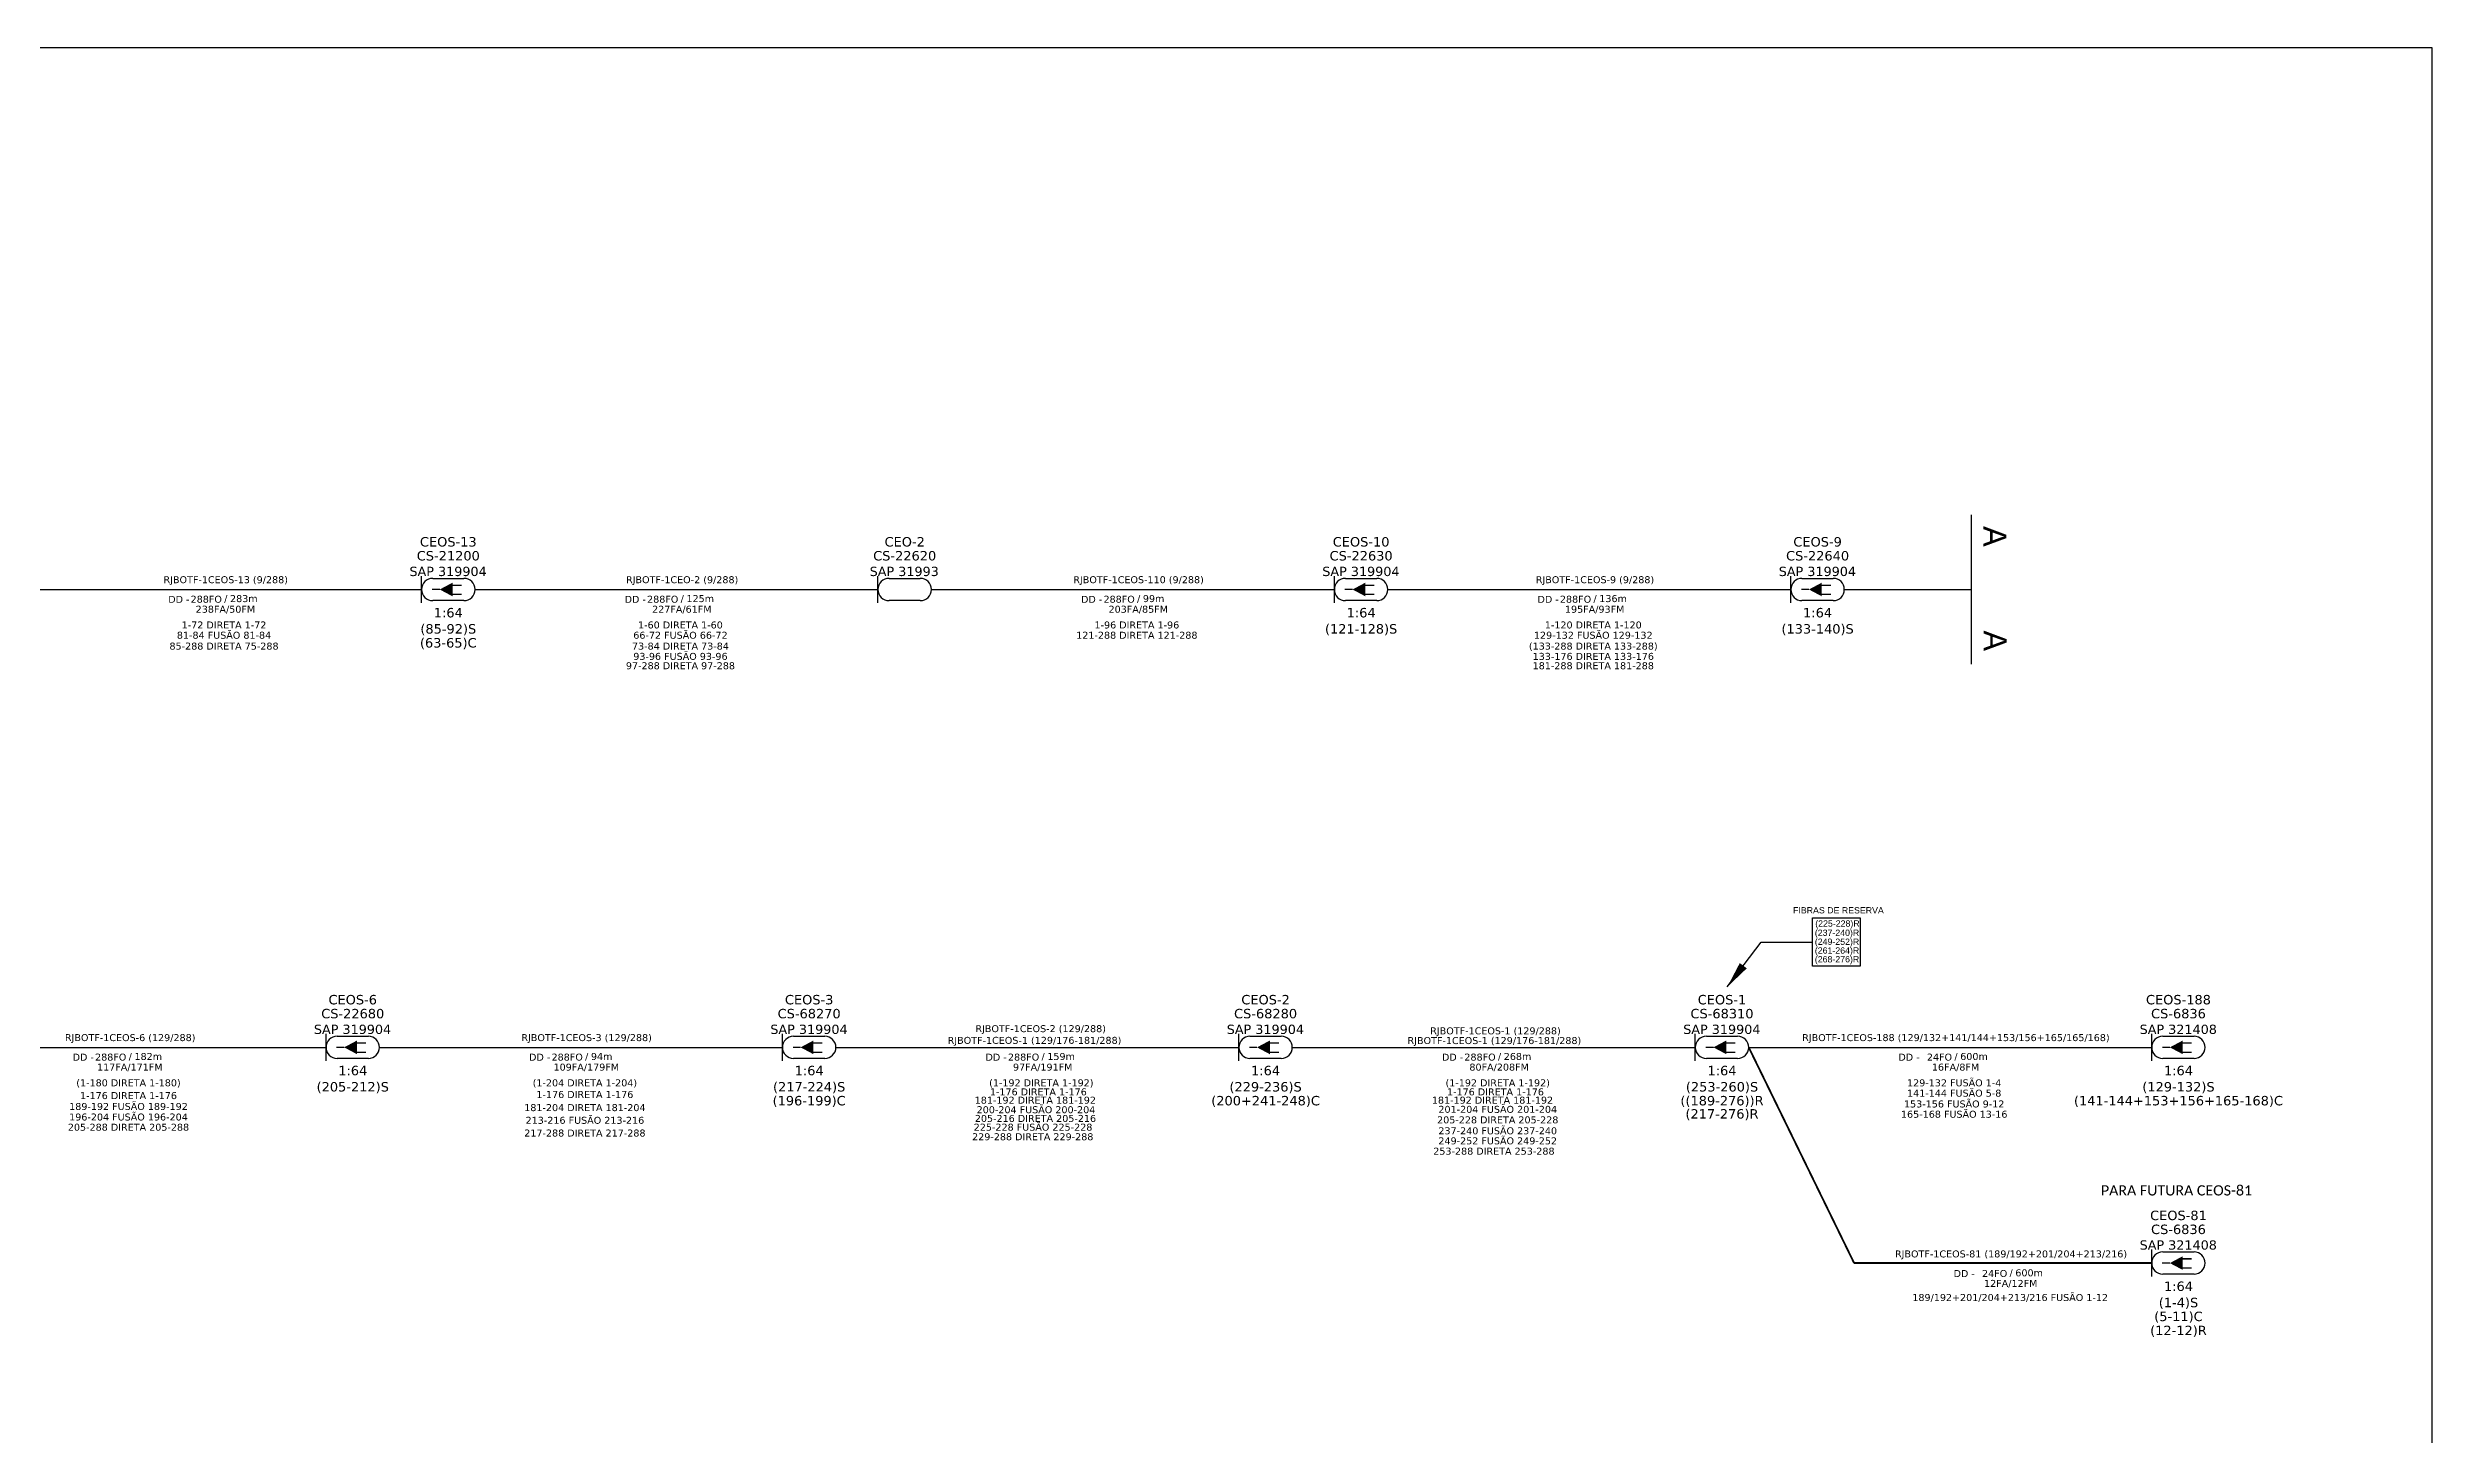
# Model space of a CAD drawing. Header units: metres. Extents: x -1286 to 461, y -500 to 94.
# Drawn here: x -892.8 to -445.1, y -166.5 to 94.2 of the extents above; entities that cross this region are included whole.
import ezdxf
from ezdxf.enums import TextEntityAlignment as Align

# ---------------------------------------------------------------- set-up
doc = ezdxf.new("R2010")
doc.units = ezdxf.units.M
for name, color, linetype in [('20.4-CEO', 1, 'Continuous'), ('20.4-CEOS', 1, 'Continuous'), ('20.5-CABO EM DUTO', 1, 'Continuous'), ('40.0-Reservas', 7, 'Continuous')]:
    doc.layers.add(name, color=color, linetype=linetype)
doc.layers.add('40.1-ETIQUETAS', color=1, linetype='Continuous', lineweight=20)
doc.layers.add('Texto_Cabos', color=1, linetype='Continuous', lineweight=20)
doc.styles.add('ARIAL', font='arial.ttf')
doc.styles.add('siredit', font='verdana.ttf')
doc.dimstyles.get("Standard").update_dxf_attribs({"dimtxt": 0.18, "dimasz": 0.18, "dimexe": 0.18, "dimexo": 0.0625, "dimgap": 0.09, "dimtad": 0, "dimtih": 1, "dimtoh": 1, "dimdec": 4, "dimzin": 0, "dimdsep": 46, "dimtxsty": 'Standard', "dimcen": 0.09, "dimadec": 0, "dimazin": 0, "dimtfac": 1, "dimtdec": 4, "dimtofl": 0, "dimtmove": 0, "dimatfit": 3, "dimfxl": 1, "dimtolj": 1, "dimtzin": 0, "dimarcsym": 0})

# ---------------------------------------------------------------- blocks, each defined once
blk = doc.blocks.new('ETIQUETA_RS5F')
at = {"layer": '40.1-ETIQUETAS', "color": 0, "style": 'siredit'}
blk.add_text('/', height=1.5, dxfattribs=at).set_placement((1.58, -1.95), align=Align.MIDDLE_RIGHT)
for tag, p in [('ETIQUETA_R_SECUNDARIA', (1.21, 2.1)), ('ETIQUETA_R_PRIMARIA', (1.21, 4.1)), ('F_ATIVAS/F_MORTAS', (1.14, -4.24))]:
    blk.add_attdef(tag, text='', height=1.5, dxfattribs=at).set_placement(p, align=Align.MIDDLE_CENTER)
for tag, p in [('TIPO_CABO', (-6.58, -2.12)), ('CAP_CABO', (0.4, -2.09))]:
    blk.add_attdef(tag, text='', height=1.5, dxfattribs=at).set_placement(p, align=Align.MIDDLE_RIGHT)
blk.add_attdef('METROS', text='', height=1.5, dxfattribs=at).set_placement((2.14, -1.95), align=Align.MIDDLE_LEFT)
for tag, p in [('FUSÃO_1', (0.85, -8.39)), ('FUSÃO_2', (0.85, -10.6)), ('FUSÃO_3', (0.85, -12.93)), ('FUSÃO_4', (0.85, -15.14)), ('FUSÃO_5', (0.85, -17.16))]:
    blk.add_attdef(tag, text='', height=1.5, dxfattribs=at).set_placement(p, align=Align.CENTER)
blk = doc.blocks.new('CEOS_UN')
at = {"layer": '20.4-CEOS', "color": 0}
for p, q in [((-9.11, 2.39), (-2.39, 2.39)), ((-2.39, -2.39), (-9.11, -2.39))]:
    blk.add_line(p, q, dxfattribs=at)
for points in [[(-11.5, -2.89), (-11.5, 2.89)], [(-4.96, 0.95), (-2.92, 0.95)], [(-7.6, 0), (-9.22, 0)], [(-4.96, -1.04), (-2.92, -1.04)]]:
    blk.add_lwpolyline(points, dxfattribs=at)
blk.add_lwpolyline([(-7.6, 0, 0, 2.95, 0), (-4.83, 0, 2.95, 2.95, 0)], format="xyseb", dxfattribs=at)
for centre, start, end in [((-9.11, 0), 90, 270), ((-2.39, 0), 270, 90)]:
    blk.add_arc(centre, 2.39, start, end, dxfattribs=at)
at = {"layer": '20.4-CEOS', "color": 7, "style": 'siredit'}
for tag, height, p in [('NOME?', 2.03, (-5.75, 10.27)), ('LOCAL?', 2.03, (-5.75, 7.27)), ('TIPO?', 2, (-8.98, 3.89))]:
    blk.add_attdef(tag, text='', height=height, dxfattribs=at).set_placement(p, align=Align.MIDDLE_CENTER)
for tag, p in [('RACIO_SPLITAGEM', (-5.75, -3.97)), ('FIBRAS_SPLITTER', (-5.75, -7.46)), ('RESERVA_FINAIS', (-5.75, -13.29)), ('FIBRAS_TOP_C', (-5.75, -10.46))]:
    blk.add_attdef(tag, text='', height=2.03, dxfattribs=at).set_placement(p, align=Align.TOP_CENTER)
blk = doc.blocks.new('CEO_UN')
at = {"layer": '20.4-CEO', "color": 0}
for p, q in [((-9.11, 2.39), (-2.39, 2.39)), ((-2.39, -2.39), (-9.11, -2.39))]:
    blk.add_line(p, q, dxfattribs=at)
blk.add_lwpolyline([(-11.5, -2.89), (-11.5, 2.89)], dxfattribs=at)
for centre, start, end in [((-9.11, 0), 90, 270), ((-2.39, 0), 270, 90)]:
    blk.add_arc(centre, 2.39, start, end, dxfattribs=at)
at = {"layer": '20.4-CEO', "color": 7, "style": 'siredit'}
for tag, height, p in [('NOME?', 2.03, (-5.75, 10.27)), ('LOCAL?', 2.03, (-5.75, 7.27)), ('TIPO?', 2, (-9.11, 3.89))]:
    blk.add_attdef(tag, text='', height=height, dxfattribs=at).set_placement(p, align=Align.MIDDLE_CENTER)
blk.add_attdef('FIBRAS_RESERVA', text='', height=2.03, dxfattribs=at).set_placement((-5.75, -3.97), align=Align.TOP_CENTER)

msp = doc.modelspace()

# ---------------------------------------------------------------- linework, layer by layer
at = {"color": 0}
msp.add_line((-552.51, -69.29), (-552.51, -78.38), dxfattribs=at)
msp.add_lwpolyline([(-1286.07, -499.81), (-445.07, -499.81), (-445.07, 94.19), (-1286.07, 94.19)], close=True)
msp.add_lwpolyline([(-531.67, 6.43), (-531.67, -21.63)], dxfattribs=at)
msp.add_lwpolyline([(-561.43, -69.29), (-552.51, -69.29), (-552.51, -78.38), (-561.43, -78.38)], close=True, dxfattribs=at)
at = {"layer": '20.4-CEOS', "color": 7}
for p, q in [((-581.37, -91.53), (-575.51, -91.53)), ((-575.51, -95.71), (-581.37, -95.71))]:
    msp.add_line(p, q, dxfattribs=at)
at = {"layer": '20.4-CEOS', "color": 8}
for p, q in [((-495.66, -132.06), (-489.8, -132.06)), ((-489.8, -136.24), (-495.66, -136.24))]:
    msp.add_line(p, q, dxfattribs=at)
at = {"layer": '20.4-CEOS', "color": 7}
for points in [[(-583.45, -96.14), (-583.45, -91.1)], [(-580.05, -93.62), (-581.46, -93.62)], [(-577.74, -92.79), (-575.96, -92.79)], [(-577.74, -94.53), (-575.96, -94.53)]]:
    msp.add_lwpolyline(points, dxfattribs=at)
msp.add_lwpolyline([(-580.05, -93.62, 0, 2.58, 0), (-577.63, -93.62, 2.58, 2.58, 0)], format="xyseb", dxfattribs=at)
at = {"layer": '20.4-CEOS', "color": 8}
for points in [[(-497.75, -136.67), (-497.75, -131.63)], [(-494.35, -134.15), (-495.76, -134.15)], [(-492.04, -133.32), (-490.26, -133.32)], [(-492.04, -135.06), (-490.26, -135.06)]]:
    msp.add_lwpolyline(points, dxfattribs=at)
msp.add_lwpolyline([(-494.35, -134.15, 0, 2.58, 0), (-491.93, -134.15, 2.58, 2.58, 0)], format="xyseb", dxfattribs=at)
at = {"layer": '20.4-CEOS', "color": 7}
for centre, start, end in [((-581.37, -93.62), 90, 270), ((-575.51, -93.62), 270, 90)]:
    msp.add_arc(centre, 2.09, start, end, dxfattribs=at)
at = {"layer": '20.5-CABO EM DUTO', "color": 0, "linetype": 'ByBlock'}
msp.add_line((-573.42, -93.62), (-497.75, -93.62), dxfattribs=at)
for points in [[(-898.28, -7.6), (-822.62, -7.6)], [(-812.58, -7.6), (-736.92, -7.6)], [(-726.88, -7.6), (-651.22, -7.6)], [(-641.18, -7.6), (-565.51, -7.6)], [(-555.48, -7.6), (-531.67, -7.6)], [(-916.22, -93.62), (-840.56, -93.62)], [(-830.52, -93.62), (-754.86, -93.62)], [(-744.82, -93.62), (-669.16, -93.62)], [(-659.12, -93.62), (-583.45, -93.62)]]:
    msp.add_lwpolyline(points, dxfattribs=at)
at = {"layer": '20.5-CABO EM DUTO', "color": 7, "linetype": 'ByBlock', "const_width": 0.349}
for points in [[(-553.63, -134.15), (-573.42, -93.62)], [(-497.75, -134.15), (-553.63, -134.15)]]:
    msp.add_lwpolyline(points, dxfattribs=at)

# ---------------------------------------------------------------- block references
at = {"layer": '20.4-CEO', "color": 0}
ref = msp.add_blockref('CEO_UN', (-726.88, -7.6), dxfattribs=dict(at, xscale=0.872901069040981, yscale=0.872901069040981, zscale=0.872901069040981))
ref.add_attrib('NOME?', 'CEO-2', dxfattribs={"color": 7, "height": 1.77, "style": 'siredit'}).set_placement((-731.9, 1.36), align=Align.MIDDLE_CENTER)
ref.add_attrib('LOCAL?', 'CS-22620', dxfattribs={"color": 7, "height": 1.77, "style": 'siredit'}).set_placement((-731.9, -1.26), align=Align.MIDDLE_CENTER)
ref.add_attrib('TIPO?', 'SAP 31993', dxfattribs={"color": 7, "height": 1.746, "style": 'siredit'}).set_placement((-731.99, -4.2), align=Align.MIDDLE_CENTER)
at = {"layer": '20.4-CEOS', "color": 0}
ref = msp.add_blockref('CEOS_UN', (-812.58, -7.6), dxfattribs=dict(at, xscale=0.872901069040981, yscale=0.872901069040981, zscale=0.872901069040981))
ref.add_attrib('NOME?', 'CEOS-13', dxfattribs={"color": 7, "height": 1.77, "style": 'siredit'}).set_placement((-817.6, 1.36), align=Align.MIDDLE_CENTER)
ref.add_attrib('LOCAL?', 'CS-21200', dxfattribs={"color": 7, "height": 1.77, "style": 'siredit'}).set_placement((-817.6, -1.26), align=Align.MIDDLE_CENTER)
ref.add_attrib('TIPO?', 'SAP 319904', dxfattribs={"color": 7, "height": 1.746, "style": 'siredit'}).set_placement((-817.64, -4.2), align=Align.MIDDLE_CENTER)
ref.add_attrib('RACIO_SPLITAGEM', '1:64', dxfattribs={"color": 7, "height": 1.77, "style": 'siredit'}).set_placement((-817.6, -11.07), align=Align.TOP_CENTER)
ref.add_attrib('FIBRAS_SPLITTER', '(85-92)S', dxfattribs={"color": 7, "height": 1.77, "style": 'siredit'}).set_placement((-817.6, -14.11), align=Align.TOP_CENTER)
ref.add_attrib('FIBRAS_TOP_C', '(63-65)C', dxfattribs={"color": 7, "height": 1.77, "style": 'siredit'}).set_placement((-817.6, -16.73), align=Align.TOP_CENTER)
ref = msp.add_blockref('CEOS_UN', (-641.18, -7.6), dxfattribs=dict(at, xscale=0.872901069040981, yscale=0.872901069040981, zscale=0.872901069040981))
ref.add_attrib('NOME?', 'CEOS-10', dxfattribs={"color": 7, "height": 1.77, "style": 'siredit'}).set_placement((-646.2, 1.36), align=Align.MIDDLE_CENTER)
ref.add_attrib('LOCAL?', 'CS-22630', dxfattribs={"color": 7, "height": 1.77, "style": 'siredit'}).set_placement((-646.2, -1.26), align=Align.MIDDLE_CENTER)
ref.add_attrib('TIPO?', 'SAP 319904', dxfattribs={"color": 7, "height": 1.746, "style": 'siredit'}).set_placement((-646.24, -4.2), align=Align.MIDDLE_CENTER)
ref.add_attrib('RACIO_SPLITAGEM', '1:64', dxfattribs={"color": 7, "height": 1.77, "style": 'siredit'}).set_placement((-646.2, -11.07), align=Align.TOP_CENTER)
ref.add_attrib('FIBRAS_SPLITTER', '(121-128)S', dxfattribs={"color": 7, "height": 1.77, "style": 'siredit'}).set_placement((-646.2, -14.11), align=Align.TOP_CENTER)
ref = msp.add_blockref('CEOS_UN', (-555.48, -7.6), dxfattribs=dict(at, xscale=0.872901069040981, yscale=0.872901069040981, zscale=0.872901069040981))
ref.add_attrib('NOME?', 'CEOS-9', dxfattribs={"color": 7, "height": 1.77, "style": 'siredit'}).set_placement((-560.49, 1.36), align=Align.MIDDLE_CENTER)
ref.add_attrib('LOCAL?', 'CS-22640', dxfattribs={"color": 7, "height": 1.77, "style": 'siredit'}).set_placement((-560.49, -1.26), align=Align.MIDDLE_CENTER)
ref.add_attrib('TIPO?', 'SAP 319904', dxfattribs={"color": 7, "height": 1.746, "style": 'siredit'}).set_placement((-560.53, -4.2), align=Align.MIDDLE_CENTER)
ref.add_attrib('RACIO_SPLITAGEM', '1:64', dxfattribs={"color": 7, "height": 1.77, "style": 'siredit'}).set_placement((-560.49, -11.07), align=Align.TOP_CENTER)
ref.add_attrib('FIBRAS_SPLITTER', '(133-140)S', dxfattribs={"color": 7, "height": 1.77, "style": 'siredit'}).set_placement((-560.49, -14.11), align=Align.TOP_CENTER)
ref = msp.add_blockref('CEOS_UN', (-830.52, -93.62), dxfattribs=dict(at, xscale=0.872901069040981, yscale=0.872901069040981, zscale=0.872901069040981))
ref.add_attrib('NOME?', 'CEOS-6', dxfattribs={"color": 7, "height": 1.77, "style": 'siredit'}).set_placement((-835.54, -84.66), align=Align.MIDDLE_CENTER)
ref.add_attrib('LOCAL?', 'CS-22680', dxfattribs={"color": 7, "height": 1.77, "style": 'siredit'}).set_placement((-835.54, -87.28), align=Align.MIDDLE_CENTER)
ref.add_attrib('TIPO?', 'SAP 319904', dxfattribs={"color": 7, "height": 1.746, "style": 'siredit'}).set_placement((-835.58, -90.23), align=Align.MIDDLE_CENTER)
ref.add_attrib('RACIO_SPLITAGEM', '1:64', dxfattribs={"color": 7, "height": 1.77, "style": 'siredit'}).set_placement((-835.54, -97.09), align=Align.TOP_CENTER)
ref.add_attrib('FIBRAS_SPLITTER', '(205-212)S', dxfattribs={"color": 7, "height": 1.77, "style": 'siredit'}).set_placement((-835.54, -100.14), align=Align.TOP_CENTER)
ref = msp.add_blockref('CEOS_UN', (-744.82, -93.62), dxfattribs=dict(at, xscale=0.872901069040981, yscale=0.872901069040981, zscale=0.872901069040981))
ref.add_attrib('NOME?', 'CEOS-3', dxfattribs={"color": 7, "height": 1.77, "style": 'siredit'}).set_placement((-749.84, -84.66), align=Align.MIDDLE_CENTER)
ref.add_attrib('LOCAL?', 'CS-68270', dxfattribs={"color": 7, "height": 1.77, "style": 'siredit'}).set_placement((-749.84, -87.28), align=Align.MIDDLE_CENTER)
ref.add_attrib('TIPO?', 'SAP 319904', dxfattribs={"color": 7, "height": 1.746, "style": 'siredit'}).set_placement((-749.88, -90.23), align=Align.MIDDLE_CENTER)
ref.add_attrib('RACIO_SPLITAGEM', '1:64', dxfattribs={"color": 7, "height": 1.77, "style": 'siredit'}).set_placement((-749.84, -97.09), align=Align.TOP_CENTER)
ref.add_attrib('FIBRAS_SPLITTER', '(217-224)S', dxfattribs={"color": 7, "height": 1.77, "style": 'siredit'}).set_placement((-749.84, -100.14), align=Align.TOP_CENTER)
ref.add_attrib('FIBRAS_TOP_C', '(196-199)C', dxfattribs={"color": 7, "height": 1.77, "style": 'siredit'}).set_placement((-749.84, -102.75), align=Align.TOP_CENTER)
ref = msp.add_blockref('CEOS_UN', (-659.12, -93.62), dxfattribs=dict(at, xscale=0.872901069040981, yscale=0.872901069040981, zscale=0.872901069040981))
ref.add_attrib('NOME?', 'CEOS-2', dxfattribs={"color": 7, "height": 1.77, "style": 'siredit'}).set_placement((-664.14, -84.66), align=Align.MIDDLE_CENTER)
ref.add_attrib('LOCAL?', 'CS-68280', dxfattribs={"color": 7, "height": 1.77, "style": 'siredit'}).set_placement((-664.14, -87.28), align=Align.MIDDLE_CENTER)
ref.add_attrib('TIPO?', 'SAP 319904', dxfattribs={"color": 7, "height": 1.746, "style": 'siredit'}).set_placement((-664.18, -90.23), align=Align.MIDDLE_CENTER)
ref.add_attrib('RACIO_SPLITAGEM', '1:64', dxfattribs={"color": 7, "height": 1.77, "style": 'siredit'}).set_placement((-664.14, -97.09), align=Align.TOP_CENTER)
ref.add_attrib('FIBRAS_SPLITTER', '(229-236)S', dxfattribs={"color": 7, "height": 1.77, "style": 'siredit'}).set_placement((-664.14, -100.14), align=Align.TOP_CENTER)
ref.add_attrib('FIBRAS_TOP_C', '(200+241-248)C', dxfattribs={"color": 7, "height": 1.7698, "style": 'siredit'}).set_placement((-664.14, -102.75), align=Align.TOP_CENTER)
ref = msp.add_blockref('CEOS_UN', (-487.71, -93.62), dxfattribs=dict(at, xscale=0.872901069040981, yscale=0.872901069040981, zscale=0.872901069040981))
ref.add_attrib('NOME?', 'CEOS-188', dxfattribs={"color": 7, "height": 1.77, "style": 'siredit'}).set_placement((-492.73, -84.66), align=Align.MIDDLE_CENTER)
ref.add_attrib('LOCAL?', 'CS-6836', dxfattribs={"color": 7, "height": 1.77, "style": 'siredit'}).set_placement((-492.73, -87.28), align=Align.MIDDLE_CENTER)
ref.add_attrib('TIPO?', 'SAP 321408', dxfattribs={"color": 7, "height": 1.746, "style": 'siredit'}).set_placement((-492.77, -90.23), align=Align.MIDDLE_CENTER)
ref.add_attrib('RACIO_SPLITAGEM', '1:64', dxfattribs={"color": 7, "height": 1.77, "style": 'siredit'}).set_placement((-492.73, -97.09), align=Align.TOP_CENTER)
ref.add_attrib('FIBRAS_SPLITTER', '(129-132)S', dxfattribs={"color": 7, "height": 1.77, "style": 'siredit'}).set_placement((-492.73, -100.14), align=Align.TOP_CENTER)
ref.add_attrib('FIBRAS_TOP_C', '(141-144+153+156+165-168)C', dxfattribs={"color": 7, "height": 1.7698, "style": 'siredit'}).set_placement((-492.73, -102.75), align=Align.TOP_CENTER)
at = {"layer": '20.4-CEOS', "color": 8}
ref = msp.add_blockref('CEOS_UN', (-487.71, -134.15), dxfattribs=dict(at, xscale=0.872901069040981, yscale=0.872901069040981, zscale=0.872901069040981))
ref.add_attrib('NOME?', 'CEOS-81', dxfattribs={"color": 7, "height": 1.77, "style": 'siredit'}).set_placement((-492.73, -125.19), align=Align.MIDDLE_CENTER)
ref.add_attrib('LOCAL?', 'CS-6836', dxfattribs={"color": 7, "height": 1.77, "style": 'siredit'}).set_placement((-492.73, -127.81), align=Align.MIDDLE_CENTER)
ref.add_attrib('TIPO?', 'SAP 321408', dxfattribs={"color": 7, "height": 1.746, "style": 'siredit'}).set_placement((-492.77, -130.75), align=Align.MIDDLE_CENTER)
ref.add_attrib('RACIO_SPLITAGEM', '1:64', dxfattribs={"color": 7, "height": 1.77, "style": 'siredit'}).set_placement((-492.73, -137.62), align=Align.TOP_CENTER)
ref.add_attrib('FIBRAS_SPLITTER', '(1-4)S', dxfattribs={"color": 7, "height": 1.77, "style": 'siredit'}).set_placement((-492.73, -140.67), align=Align.TOP_CENTER)
ref.add_attrib('FIBRAS_TOP_C', '(5-11)C', dxfattribs={"color": 7, "height": 1.77, "style": 'siredit'}).set_placement((-492.73, -143.28), align=Align.TOP_CENTER)
ref.add_attrib('RESERVA_FINAIS', '(12-12)R', dxfattribs={"color": 7, "height": 1.77, "style": 'siredit'}).set_placement((-492.73, -145.92), align=Align.TOP_CENTER)
at = {"layer": '40.1-ETIQUETAS', "color": 0}
ref = msp.add_blockref('ETIQUETA_RS5F', (-860.45, -7.6), dxfattribs=dict(at, xscale=0.872901069040981, yscale=0.872901069040981, zscale=0.872901069040981))
ref.add_attrib('ETIQUETA_R_SECUNDARIA', 'RJBOTF-1CEOS-13 (9/288)', dxfattribs={"color": 0, "height": 1.3094, "style": 'siredit'}).set_placement((-859.39, -5.76), align=Align.MIDDLE_CENTER)
ref.add_attrib('TIPO_CABO', 'DD -', dxfattribs={"color": 0, "height": 1.309, "style": 'siredit'}).set_placement((-866.2, -9.45), align=Align.MIDDLE_RIGHT)
ref.add_attrib('CAP_CABO', '288FO', dxfattribs={"color": 0, "height": 1.309, "style": 'siredit'}).set_placement((-860.11, -9.43), align=Align.MIDDLE_RIGHT)
ref.add_attrib('METROS', '283m', dxfattribs={"color": 0, "height": 1.309, "style": 'siredit'}).set_placement((-858.58, -9.31), align=Align.MIDDLE_LEFT)
ref.add_attrib('F_ATIVAS/F_MORTAS', '238FA/50FM', dxfattribs={"color": 0, "height": 1.309, "style": 'siredit'}).set_placement((-859.45, -11.31), align=Align.MIDDLE_CENTER)
ref.add_attrib('FUSÃO_1', '1-72 DIRETA 1-72', dxfattribs={"color": 0, "height": 1.3094, "style": 'siredit'}).set_placement((-859.71, -14.92), align=Align.CENTER)
ref.add_attrib('FUSÃO_2', '81-84 FUSÃO 81-84', dxfattribs={"color": 0, "height": 1.3094, "style": 'siredit'}).set_placement((-859.71, -16.85), align=Align.CENTER)
ref.add_attrib('FUSÃO_3', '85-288 DIRETA 75-288', dxfattribs={"color": 0, "height": 1.3094, "style": 'siredit'}).set_placement((-859.71, -18.89), align=Align.CENTER)
ref = msp.add_blockref('ETIQUETA_RS5F', (-774.75, -7.6), dxfattribs=dict(at, xscale=0.872901069040981, yscale=0.872901069040981, zscale=0.872901069040981))
ref.add_attrib('ETIQUETA_R_SECUNDARIA', 'RJBOTF-1CEO-2 (9/288)', dxfattribs={"color": 0, "height": 1.3094, "style": 'siredit'}).set_placement((-773.69, -5.76), align=Align.MIDDLE_CENTER)
ref.add_attrib('TIPO_CABO', 'DD -', dxfattribs={"color": 0, "height": 1.309, "style": 'siredit'}).set_placement((-780.5, -9.45), align=Align.MIDDLE_RIGHT)
ref.add_attrib('CAP_CABO', '288FO', dxfattribs={"color": 0, "height": 1.309, "style": 'siredit'}).set_placement((-774.4, -9.43), align=Align.MIDDLE_RIGHT)
ref.add_attrib('METROS', '125m', dxfattribs={"color": 0, "height": 1.309, "style": 'siredit'}).set_placement((-772.88, -9.31), align=Align.MIDDLE_LEFT)
ref.add_attrib('F_ATIVAS/F_MORTAS', '227FA/61FM', dxfattribs={"color": 0, "height": 1.309, "style": 'siredit'}).set_placement((-773.75, -11.31), align=Align.MIDDLE_CENTER)
ref.add_attrib('FUSÃO_1', '1-60 DIRETA 1-60', dxfattribs={"color": 0, "height": 1.3094, "style": 'siredit'}).set_placement((-774.01, -14.92), align=Align.CENTER)
ref.add_attrib('FUSÃO_2', '66-72 FUSÃO 66-72', dxfattribs={"color": 0, "height": 1.3094, "style": 'siredit'}).set_placement((-774.01, -16.85), align=Align.CENTER)
ref.add_attrib('FUSÃO_3', '73-84 DIRETA 73-84', dxfattribs={"color": 0, "height": 1.3094, "style": 'siredit'}).set_placement((-774.01, -18.89), align=Align.CENTER)
ref.add_attrib('FUSÃO_4', '93-96 FUSÃO 93-96', dxfattribs={"color": 0, "height": 1.3094, "style": 'siredit'}).set_placement((-774.01, -20.82), align=Align.CENTER)
ref.add_attrib('FUSÃO_5', '97-288 DIRETA 97-288', dxfattribs={"color": 0, "height": 1.3094, "style": 'siredit'}).set_placement((-774.01, -22.58), align=Align.CENTER)
ref = msp.add_blockref('ETIQUETA_RS5F', (-689.05, -7.6), dxfattribs=dict(at, xscale=0.872901069040981, yscale=0.872901069040981, zscale=0.872901069040981))
ref.add_attrib('ETIQUETA_R_SECUNDARIA', 'RJBOTF-1CEOS-110 (9/288)', dxfattribs={"color": 0, "height": 1.3094, "style": 'siredit'}).set_placement((-687.99, -5.76), align=Align.MIDDLE_CENTER)
ref.add_attrib('TIPO_CABO', 'DD -', dxfattribs={"color": 0, "height": 1.309, "style": 'siredit'}).set_placement((-694.8, -9.45), align=Align.MIDDLE_RIGHT)
ref.add_attrib('CAP_CABO', '288FO', dxfattribs={"color": 0, "height": 1.309, "style": 'siredit'}).set_placement((-688.7, -9.43), align=Align.MIDDLE_RIGHT)
ref.add_attrib('METROS', '99m', dxfattribs={"color": 0, "height": 1.309, "style": 'siredit'}).set_placement((-687.18, -9.31), align=Align.MIDDLE_LEFT)
ref.add_attrib('F_ATIVAS/F_MORTAS', '203FA/85FM', dxfattribs={"color": 0, "height": 1.309, "style": 'siredit'}).set_placement((-688.05, -11.31), align=Align.MIDDLE_CENTER)
ref.add_attrib('FUSÃO_1', '1-96 DIRETA 1-96', dxfattribs={"color": 0, "height": 1.3094, "style": 'siredit'}).set_placement((-688.31, -14.92), align=Align.CENTER)
ref.add_attrib('FUSÃO_2', '121-288 DIRETA 121-288', dxfattribs={"color": 0, "height": 1.3094, "style": 'siredit'}).set_placement((-688.31, -16.85), align=Align.CENTER)
ref = msp.add_blockref('ETIQUETA_RS5F', (-603.35, -7.6), dxfattribs=dict(at, xscale=0.872901069040981, yscale=0.872901069040981, zscale=0.872901069040981))
ref.add_attrib('ETIQUETA_R_SECUNDARIA', 'RJBOTF-1CEOS-9 (9/288)', dxfattribs={"color": 0, "height": 1.3094, "style": 'siredit'}).set_placement((-602.29, -5.76), align=Align.MIDDLE_CENTER)
ref.add_attrib('TIPO_CABO', 'DD -', dxfattribs={"color": 0, "height": 1.309, "style": 'siredit'}).set_placement((-609.09, -9.45), align=Align.MIDDLE_RIGHT)
ref.add_attrib('CAP_CABO', '288FO', dxfattribs={"color": 0, "height": 1.309, "style": 'siredit'}).set_placement((-603, -9.43), align=Align.MIDDLE_RIGHT)
ref.add_attrib('METROS', '136m', dxfattribs={"color": 0, "height": 1.309, "style": 'siredit'}).set_placement((-601.48, -9.31), align=Align.MIDDLE_LEFT)
ref.add_attrib('F_ATIVAS/F_MORTAS', '195FA/93FM', dxfattribs={"color": 0, "height": 1.309, "style": 'siredit'}).set_placement((-602.35, -11.31), align=Align.MIDDLE_CENTER)
ref.add_attrib('FUSÃO_1', '1-120 DIRETA 1-120', dxfattribs={"color": 0, "height": 1.3094, "style": 'siredit'}).set_placement((-602.61, -14.92), align=Align.CENTER)
ref.add_attrib('FUSÃO_2', '129-132 FUSÃO 129-132', dxfattribs={"color": 0, "height": 1.3094, "style": 'siredit'}).set_placement((-602.61, -16.85), align=Align.CENTER)
ref.add_attrib('FUSÃO_3', '(133-288 DIRETA 133-288)', dxfattribs={"color": 0, "height": 1.3094, "style": 'siredit'}).set_placement((-602.61, -18.89), align=Align.CENTER)
ref.add_attrib('FUSÃO_4', '133-176 DIRETA 133-176', dxfattribs={"color": 0, "height": 1.3094, "style": 'siredit'}).set_placement((-602.61, -20.82), align=Align.CENTER)
ref.add_attrib('FUSÃO_5', '181-288 DIRETA 181-288', dxfattribs={"color": 0, "height": 1.3094, "style": 'siredit'}).set_placement((-602.61, -22.58), align=Align.CENTER)
ref = msp.add_blockref('ETIQUETA_RS5F', (-706.99, -93.62), dxfattribs=dict(at, xscale=0.872901069040981, yscale=0.872901069040981, zscale=0.872901069040981))
ref.add_attrib('ETIQUETA_R_SECUNDARIA', 'RJBOTF-1CEOS-2 (129/288)', dxfattribs={"color": 0, "height": 1.3094, "style": 'siredit'}).set_placement((-706.37, -90.11), align=Align.MIDDLE_CENTER)
ref.add_attrib('TIPO_CABO', 'DD -', dxfattribs={"color": 0, "height": 1.309, "style": 'siredit'}).set_placement((-712.74, -95.47), align=Align.MIDDLE_RIGHT)
ref.add_attrib('CAP_CABO', '288FO', dxfattribs={"color": 0, "height": 1.309, "style": 'siredit'}).set_placement((-706.64, -95.45), align=Align.MIDDLE_RIGHT)
ref.add_attrib('METROS', '159m', dxfattribs={"color": 0, "height": 1.309, "style": 'siredit'}).set_placement((-705.12, -95.33), align=Align.MIDDLE_LEFT)
ref.add_attrib('F_ATIVAS/F_MORTAS', '97FA/191FM', dxfattribs={"color": 0, "height": 1.309, "style": 'siredit'}).set_placement((-705.99, -97.33), align=Align.MIDDLE_CENTER)
ref.add_attrib('FUSÃO_1', '(1-192 DIRETA 1-192)', dxfattribs={"color": 0, "height": 1.3094, "style": 'siredit'}).set_placement((-706.25, -100.94), align=Align.CENTER)
ref.add_attrib('FUSÃO_2', '200-204 FUSÃO 200-204', dxfattribs={"color": 0, "height": 1.3094, "style": 'siredit'}).set_placement((-707.25, -105.99), align=Align.CENTER)
ref.add_attrib('FUSÃO_3', '205-216 DIRETA 205-216', dxfattribs={"color": 0, "height": 1.3094, "style": 'siredit'}).set_placement((-707.35, -107.63), align=Align.CENTER)
ref.add_attrib('FUSÃO_4', '225-228 FUSÃO 225-228', dxfattribs={"color": 0, "height": 1.3094, "style": 'siredit'}).set_placement((-707.8, -109.27), align=Align.CENTER)
ref.add_attrib('FUSÃO_5', '229-288 DIRETA 229-288', dxfattribs={"color": 0, "height": 1.3094, "style": 'siredit'}).set_placement((-707.86, -111.07), align=Align.CENTER)
ref = msp.add_blockref('ETIQUETA_RS5F', (-878.39, -93.62), dxfattribs=dict(at, xscale=0.872901069040981, yscale=0.872901069040981, zscale=0.872901069040981))
ref.add_attrib('ETIQUETA_R_SECUNDARIA', 'RJBOTF-1CEOS-6 (129/288)', dxfattribs={"color": 0, "height": 1.3094, "style": 'siredit'}).set_placement((-877.33, -91.79), align=Align.MIDDLE_CENTER)
ref.add_attrib('TIPO_CABO', 'DD -', dxfattribs={"color": 0, "height": 1.309, "style": 'siredit'}).set_placement((-884.14, -95.47), align=Align.MIDDLE_RIGHT)
ref.add_attrib('CAP_CABO', '288FO', dxfattribs={"color": 0, "height": 1.309, "style": 'siredit'}).set_placement((-878.05, -95.45), align=Align.MIDDLE_RIGHT)
ref.add_attrib('METROS', '182m', dxfattribs={"color": 0, "height": 1.309, "style": 'siredit'}).set_placement((-876.52, -95.33), align=Align.MIDDLE_LEFT)
ref.add_attrib('F_ATIVAS/F_MORTAS', '117FA/171FM', dxfattribs={"color": 0, "height": 1.3094, "style": 'siredit'}).set_placement((-877.4, -97.33), align=Align.MIDDLE_CENTER)
ref.add_attrib('FUSÃO_1', '(1-180 DIRETA 1-180)', dxfattribs={"color": 0, "height": 1.3094, "style": 'siredit'}).set_placement((-877.65, -100.94), align=Align.CENTER)
ref.add_attrib('FUSÃO_2', '189-192 FUSÃO 189-192', dxfattribs={"color": 0, "height": 1.3094, "style": 'siredit'}).set_placement((-877.65, -105.38), align=Align.CENTER)
ref.add_attrib('FUSÃO_3', '196-204 FUSÃO 196-204', dxfattribs={"color": 0, "height": 1.3094, "style": 'siredit'}).set_placement((-877.65, -107.36), align=Align.CENTER)
ref.add_attrib('FUSÃO_4', '205-288 DIRETA 205-288', dxfattribs={"color": 0, "height": 1.3094, "style": 'siredit'}).set_placement((-877.65, -109.28), align=Align.CENTER)
ref.add_attrib('FUSÃO_5', '1-176 DIRETA 1-176', dxfattribs={"color": 0, "height": 1.3094, "style": 'siredit'}).set_placement((-877.65, -103.34), align=Align.CENTER)
ref = msp.add_blockref('ETIQUETA_RS5F', (-792.69, -93.62), dxfattribs=dict(at, xscale=0.872901069040981, yscale=0.872901069040981, zscale=0.872901069040981))
ref.add_attrib('ETIQUETA_R_SECUNDARIA', 'RJBOTF-1CEOS-3 (129/288)', dxfattribs={"color": 0, "height": 1.3094, "style": 'siredit'}).set_placement((-791.63, -91.79), align=Align.MIDDLE_CENTER)
ref.add_attrib('TIPO_CABO', 'DD -', dxfattribs={"color": 0, "height": 1.309, "style": 'siredit'}).set_placement((-798.44, -95.47), align=Align.MIDDLE_RIGHT)
ref.add_attrib('CAP_CABO', '288FO', dxfattribs={"color": 0, "height": 1.309, "style": 'siredit'}).set_placement((-792.34, -95.45), align=Align.MIDDLE_RIGHT)
ref.add_attrib('METROS', '94m', dxfattribs={"color": 0, "height": 1.309, "style": 'siredit'}).set_placement((-790.82, -95.33), align=Align.MIDDLE_LEFT)
ref.add_attrib('F_ATIVAS/F_MORTAS', '109FA/179FM', dxfattribs={"color": 0, "height": 1.3094, "style": 'siredit'}).set_placement((-791.69, -97.33), align=Align.MIDDLE_CENTER)
ref.add_attrib('FUSÃO_1', '(1-204 DIRETA 1-204)', dxfattribs={"color": 0, "height": 1.3094, "style": 'siredit'}).set_placement((-791.95, -100.94), align=Align.CENTER)
ref.add_attrib('FUSÃO_2', '213-216 FUSÃO 213-216', dxfattribs={"color": 0, "height": 1.3094, "style": 'siredit'}).set_placement((-791.95, -107.98), align=Align.CENTER)
ref.add_attrib('FUSÃO_3', '217-288 DIRETA 217-288', dxfattribs={"color": 0, "height": 1.3094, "style": 'siredit'}).set_placement((-791.95, -110.37), align=Align.CENTER)
ref.add_attrib('FUSÃO_4', '1-176 DIRETA 1-176', dxfattribs={"color": 0, "height": 1.3094, "style": 'siredit'}).set_placement((-791.95, -103.13), align=Align.CENTER)
ref.add_attrib('FUSÃO_5', '181-204 DIRETA 181-204', dxfattribs={"color": 0, "height": 1.3094, "style": 'siredit'}).set_placement((-791.95, -105.6), align=Align.CENTER)
ref = msp.add_blockref('ETIQUETA_RS5F', (-621.29, -93.62), dxfattribs=dict(at, xscale=0.872901069040981, yscale=0.872901069040981, zscale=0.872901069040981))
ref.add_attrib('ETIQUETA_R_SECUNDARIA', 'RJBOTF-1CEOS-1 (129/288)', dxfattribs={"color": 0, "height": 1.3094, "style": 'siredit'}).set_placement((-620.97, -90.52), align=Align.MIDDLE_CENTER)
ref.add_attrib('TIPO_CABO', 'DD -', dxfattribs={"color": 0, "height": 1.309, "style": 'siredit'}).set_placement((-627.03, -95.47), align=Align.MIDDLE_RIGHT)
ref.add_attrib('CAP_CABO', '288FO', dxfattribs={"color": 0, "height": 1.309, "style": 'siredit'}).set_placement((-620.94, -95.45), align=Align.MIDDLE_RIGHT)
ref.add_attrib('METROS', '268m', dxfattribs={"color": 0, "height": 1.309, "style": 'siredit'}).set_placement((-619.42, -95.33), align=Align.MIDDLE_LEFT)
ref.add_attrib('F_ATIVAS/F_MORTAS', '80FA/208FM', dxfattribs={"color": 0, "height": 1.309, "style": 'siredit'}).set_placement((-620.29, -97.33), align=Align.MIDDLE_CENTER)
ref.add_attrib('FUSÃO_1', '(1-192 DIRETA 1-192)', dxfattribs={"color": 0, "height": 1.3094, "style": 'siredit'}).set_placement((-620.55, -100.94), align=Align.CENTER)
ref.add_attrib('FUSÃO_2', '201-204 FUSÃO 201-204', dxfattribs={"color": 0, "height": 1.3094, "style": 'siredit'}).set_placement((-620.55, -105.92), align=Align.CENTER)
ref.add_attrib('FUSÃO_3', '205-228 DIRETA 205-228', dxfattribs={"color": 0, "height": 1.3094, "style": 'siredit'}).set_placement((-620.55, -107.9), align=Align.CENTER)
ref.add_attrib('FUSÃO_4', '237-240 FUSÃO 237-240', dxfattribs={"color": 0, "height": 1.3094, "style": 'siredit'}).set_placement((-620.55, -109.95), align=Align.CENTER)
ref.add_attrib('FUSÃO_5', '249-252 FUSÃO 249-252', dxfattribs={"color": 0, "height": 1.3094, "style": 'siredit'}).set_placement((-620.55, -111.84), align=Align.CENTER)
ref = msp.add_blockref('ETIQUETA_RS5F', (-535.58, -93.62), dxfattribs=dict(at, xscale=0.872901069040981, yscale=0.872901069040981, zscale=0.872901069040981))
ref.add_attrib('ETIQUETA_R_SECUNDARIA', 'RJBOTF-1CEOS-188 (129/132+141/144+153/156+165/165/168)', dxfattribs={"color": 0, "height": 1.3094, "style": 'siredit'}).set_placement((-534.52, -91.79), align=Align.MIDDLE_CENTER)
ref.add_attrib('TIPO_CABO', 'DD -', dxfattribs={"color": 0, "height": 1.309, "style": 'siredit'}).set_placement((-541.33, -95.47), align=Align.MIDDLE_RIGHT)
ref.add_attrib('CAP_CABO', '24FO', dxfattribs={"color": 0, "height": 1.309, "style": 'siredit'}).set_placement((-535.24, -95.45), align=Align.MIDDLE_RIGHT)
ref.add_attrib('METROS', '600m', dxfattribs={"color": 0, "height": 1.309, "style": 'siredit'}).set_placement((-533.71, -95.33), align=Align.MIDDLE_LEFT)
ref.add_attrib('F_ATIVAS/F_MORTAS', '16FA/8FM', dxfattribs={"color": 0, "height": 1.309, "style": 'siredit'}).set_placement((-534.59, -97.33), align=Align.MIDDLE_CENTER)
ref.add_attrib('FUSÃO_1', '129-132 FUSÃO 1-4', dxfattribs={"color": 0, "height": 1.3094, "style": 'siredit'}).set_placement((-534.84, -100.94), align=Align.CENTER)
ref.add_attrib('FUSÃO_2', '141-144 FUSÃO 5-8', dxfattribs={"color": 0, "height": 1.3094, "style": 'siredit'}).set_placement((-534.84, -102.88), align=Align.CENTER)
ref.add_attrib('FUSÃO_3', '153-156 FUSÃO 9-12', dxfattribs={"color": 0, "height": 1.3094, "style": 'siredit'}).set_placement((-534.84, -104.91), align=Align.CENTER)
ref.add_attrib('FUSÃO_4', '165-168 FUSÃO 13-16', dxfattribs={"color": 0, "height": 1.3094, "style": 'siredit'}).set_placement((-534.84, -106.84), align=Align.CENTER)
ref = msp.add_blockref('ETIQUETA_RS5F', (-525.23, -134.27), dxfattribs=dict(at, xscale=0.872901069040981, yscale=0.872901069040981, zscale=0.872901069040981))
ref.add_attrib('ETIQUETA_R_SECUNDARIA', 'RJBOTF-1CEOS-81 (189/192+201/204+213/216)', dxfattribs={"color": 0, "height": 1.3094, "style": 'siredit'}).set_placement((-524.17, -132.43), align=Align.MIDDLE_CENTER)
ref.add_attrib('TIPO_CABO', 'DD -', dxfattribs={"color": 0, "height": 1.309, "style": 'siredit'}).set_placement((-530.97, -136.12), align=Align.MIDDLE_RIGHT)
ref.add_attrib('CAP_CABO', '24FO', dxfattribs={"color": 0, "height": 1.309, "style": 'siredit'}).set_placement((-524.88, -136.1), align=Align.MIDDLE_RIGHT)
ref.add_attrib('METROS', '600m', dxfattribs={"color": 0, "height": 1.309, "style": 'siredit'}).set_placement((-523.36, -135.98), align=Align.MIDDLE_LEFT)
ref.add_attrib('F_ATIVAS/F_MORTAS', '12FA/12FM', dxfattribs={"color": 0, "height": 1.309, "style": 'siredit'}).set_placement((-524.23, -137.97), align=Align.MIDDLE_CENTER)
ref.add_attrib('FUSÃO_2', '189/192+201/204+213/216 FUSÃO 1-12', dxfattribs={"color": 0, "height": 1.3094, "style": 'siredit'}).set_placement((-524.33, -141.27), align=Align.CENTER)

# ---------------------------------------------------------------- texts
at = {"char_height": 4.36, "width": 161.5358, "attachment_point": 1, "rotation": 270}
for insert in [(-525.02, 4.32), (-524.97, -15.29)]:
    msp.add_mtext('A', dxfattribs=dict(at, insert=insert))
at = {"color": 7, "insert": (-493.1, -120.5), "char_height": 1.9204, "width": 40.9134, "attachment_point": 5}
msp.add_mtext('{\\fCalibri|b0|i0|c0|p34;PARA FUTURA CEOS-81}', dxfattribs=at)
at = {"layer": '20.4-CEOS', "color": 7, "style": 'siredit'}
for s, height, p in [('CEOS-1', 1.77, (-578.44, -84.66)), ('SAP 319904', 1.746, (-578.47, -90.23)), ('CS-68310', 1.77, (-578.44, -87.28))]:
    msp.add_text(s, height=height, dxfattribs=at).set_placement(p, align=Align.MIDDLE_CENTER)
for s, height, p in [('1:64', 1.77, (-578.44, -97.09)), ('((189-276))R', 1.7698, (-578.44, -102.75)), ('(253-260)S', 1.77, (-578.44, -100.14)), ('(217-276)R', 1.77, (-578.44, -105.23))]:
    msp.add_text(s, height=height, dxfattribs=at).set_placement(p, align=Align.TOP_CENTER)
at = {"layer": '40.0-Reservas', "color": 7, "lineweight": 18, "attachment_point": 1, "style": 'ARIAL'}
for s, insert, char_height, width in [('FIBRAS DE RESERVA', (-565.1, -67.28), 1.1803, 20.1208), ('(237-240)R', (-561.01, -71.5), 1.18, 17.5852), ('(225-228)R', (-560.93, -69.76), 1.18, 17.7203), ('(249-252)R', (-561.01, -73.18), 1.18, 17.7203), ('(261-264)R', (-561.01, -74.83), 1.18, 17.5852), ('(268-276)R', (-561.01, -76.48), 1.18, 17.7203)]:
    msp.add_mtext(s, dxfattribs=dict(at, insert=insert, char_height=char_height, width=width))
at = {"layer": '40.1-ETIQUETAS', "color": 0, "char_height": 1.3094, "attachment_point": 1, "style": 'siredit'}
for s, insert, width in [('RJBOTF-1CEOS-1 (129/176-181/288)', (-723.84, -91.65), 34.9962), ('RJBOTF-1CEOS-1 (129/176-181/288)', (-637.49, -91.69), 34.9962), ('181-192 DIRETA 181-192', (-718.76, -102.89), 32.1274), ('1-176 DIRETA 1-176', (-715.91, -101.33), 28.6335), ('181-192 DIRETA 181-192', (-632.92, -102.89), 32.1274), ('1-176 DIRETA 1-176', (-630.08, -101.33), 28.6335)]:
    msp.add_mtext(s, dxfattribs=dict(at, insert=insert, width=width))
at = {"layer": 'Texto_Cabos', "color": 0, "linetype": 'Continuous', "style": 'siredit'}
msp.add_text('253-288 DIRETA 253-288', height=1.3094, dxfattribs=at).set_placement((-632.65, -113.78))

# ---------------------------------------------------------------- leaders
at = {"color": 0}
msp.add_leader([(-577.45, -82.28), (-571.1, -73.83), (-561.43, -73.83)], dimstyle='Standard', override={"dimasz": 5, "dimgap": 0.09, "dimtad": 0}, dxfattribs=at)

doc.saveas('drawing.dxf')
